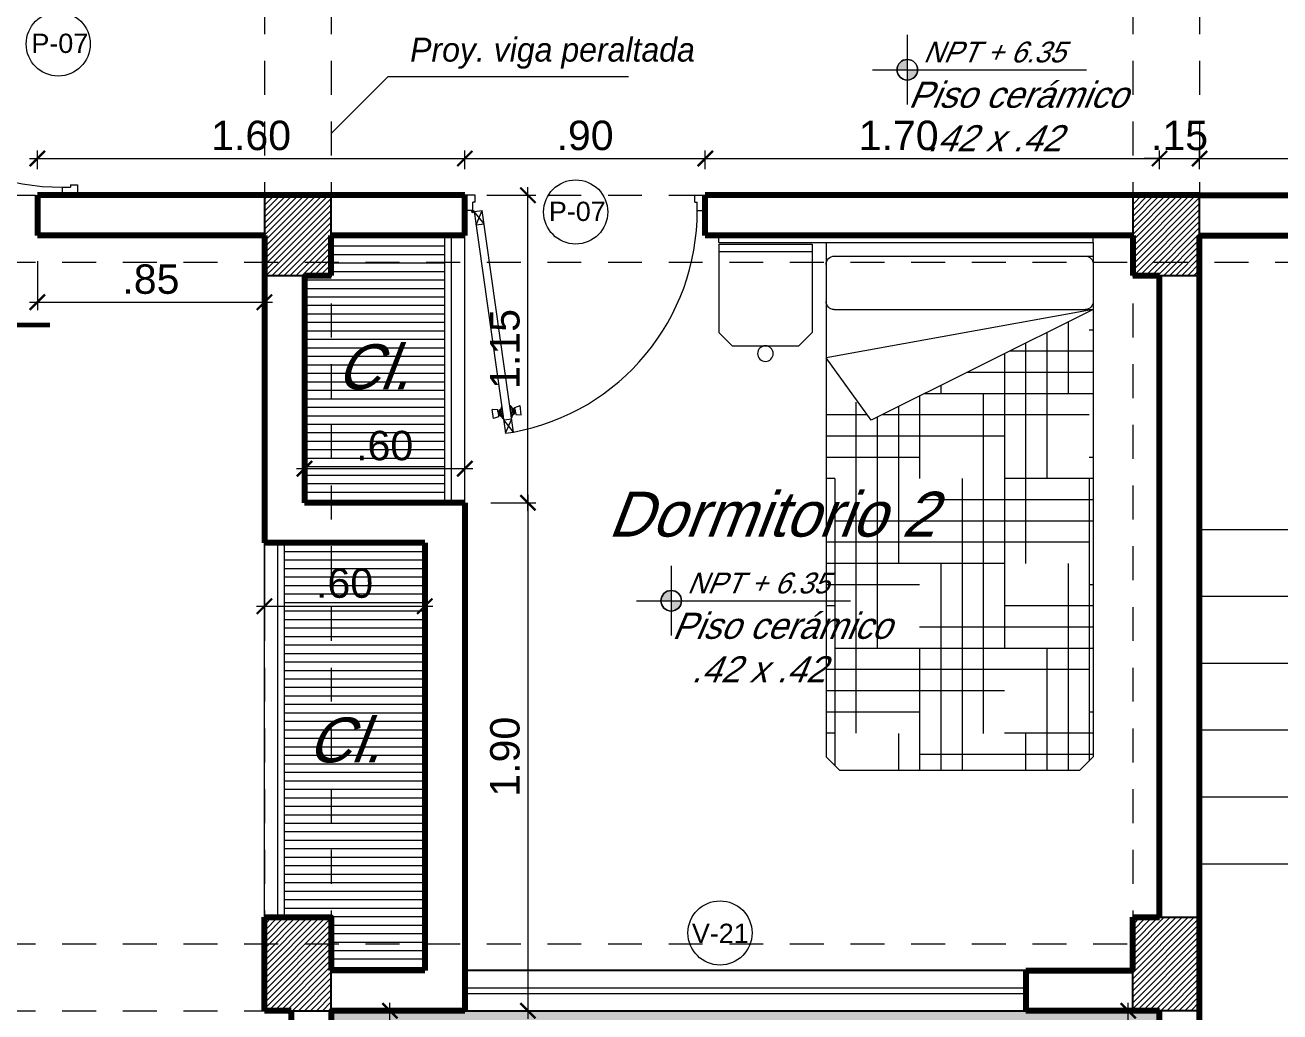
# Model space of a CAD drawing. Header units: millimetres. Extents: x 3779 to 7711, y 1445 to 3132.
# Drawn here: x 3903.707 to 3908.403, y 1481.555 to 1485.246 of the extents above; entities that cross this region are included whole.
import ezdxf

# ---------------------------------------------------------------- set-up
doc = ezdxf.new("R2010")
doc.units = ezdxf.units.MM
doc.header["$PDMODE"] = 3
doc.linetypes.add('ACAD_ISO10W100', pattern=[18.5, 12, -3, 0.5, -3])
doc.linetypes.add('HIDDEN', pattern=[9.525, 6.35, -3.175])
for name, color, linetype, lineweight in [('cotas', 7, 'Continuous', 5), ('LINEA-DE-CORTE', 6, 'ACAD_ISO10W100', 60), ('MOBILIARIOS', 151, 'Continuous', 5), ('PERSONA', 7, 'Continuous', 9), ('pluma 0.0', 33, 'Continuous', 0), ('pluma 0.5', 41, 'Continuous', 5), ('pluma 1', 1, 'Continuous', 9), ('pluma 1.5', 14, 'Continuous', 15), ('pluma 2.5', 30, 'Continuous', 25), ('pluma 8', 98, 'Continuous', 80), ('proyecciones', 32, 'HIDDEN', 9), ('PUERTAS', 33, 'Continuous', 9), ('TEXTO', 7, 'Continuous', 9), ('TEXTURAS', 35, 'Continuous', 5), ('VEJETACION', 3, 'Continuous', 9)]:
    doc.layers.add(name, color=color, linetype=linetype, lineweight=lineweight)
doc.styles.add('nombreambiente', font='stylu.ttf', dxfattribs={"oblique": 20})
doc.styles.get("Standard").update_dxf_attribs({"font": 'arial.ttf'})
doc.styles.add('TIMES', font='arial.ttf', dxfattribs={"height": 0.11})
doc.dimstyles.new('julio', dxfattribs={"dimtxt": 0.11, "dimasz": 0.057, "dimexe": 0.03, "dimexo": 0.097, "dimgap": 0.0295, "dimtad": 1, "dimzin": 4, "dimdsep": 46, "dimtxsty": 'TIMES', "dimblk": 'ARCHTICK', "dimcen": 0, "dimdle": 0.03, "dimclrd": 256, "dimclre": 256, "dimclrt": 256, "dimadec": 0, "dimazin": 0, "dimtfac": 1, "dimtix": 1, "dimtmove": 2, "dimatfit": 2, "dimldrblk": 'ARCHTICK', "dimfxl": 1, "dimtolj": 1, "dimtzin": 0, "dimlwd": 5, "dimlwe": 5, "dimarcsym": 0})
pattern_1 = [(0, (47.688948, -70.31427), (0, 0.03175), [])]
pattern_2 = [(45, (53.988948, -57.590765), (-0.01122532015, 0.01122532015), [])]

# ---------------------------------------------------------------- blocks, each defined once
blk = doc.blocks.new('cama de 1 plaza')
at = {"layer": 'pluma 0.0'}
h = blk.add_hatch(dxfattribs=at)
h.set_pattern_fill('HOUND', color=256, scale=0.05)
h.set_pattern_definition([(0, (-1401.63408, -856.832175), (0.3175, 0.079375), [1.27, -0.635]), (90, (-1401.63408, -856.832175), (-0.079375, -0.3175), [1.27, -0.635])])
h.paths.add_polyline_path([(588.2142, 323.8507), (588.2642, 323.9007), (588.2642, 324.8007), (588.2142, 324.8507), (586.9318, 324.8507), (586.8856, 324.7325), (586.9559, 324.6815), (586.5416, 323.8507)])
at = {"layer": 'MOBILIARIOS'}
for p, q in [((586.2642, 325.2526), (586.2642, 323.8507)), ((586.2916, 325.2526), (586.2642, 325.2526)), ((586.2916, 325.2526), (586.2916, 323.8507)), ((586.2973, 325.2526), (586.2973, 324.9026)), ((586.2973, 325.2526), (586.6273, 325.2526)), ((586.2973, 325.2526), (586.6273, 325.2526)), ((586.3251, 325.2526), (586.3251, 324.9026)), ((586.6273, 325.2526), (586.6773, 325.2026)), ((586.6773, 325.2026), (586.6773, 324.9526)), ((586.6773, 324.9526), (586.6273, 324.9026)), ((586.2973, 324.9026), (586.6273, 324.9026)), ((586.2916, 324.8507), (586.7226, 324.8507)), ((586.3416, 324.8187), (586.3416, 323.8507)), ((586.3736, 324.8507), (586.5116, 324.8507)), ((586.5416, 323.8507), (586.7226, 324.8507)), ((586.5416, 324.8207), (586.5416, 323.8507)), ((586.7226, 324.8507), (588.2142, 324.8507)), ((586.9559, 324.6815), (586.7226, 324.8507)), ((588.2142, 324.8507), (588.2642, 324.8007)), ((588.2642, 324.8007), (588.2642, 323.9007)), ((586.5416, 323.8507), (586.9559, 324.6815)), ((588.2642, 323.9007), (588.2142, 323.8507)), ((586.2916, 323.8507), (586.2642, 323.8507)), ((586.2916, 323.8507), (586.5416, 323.8507)), ((586.3715, 323.8507), (586.5116, 323.8507)), ((586.5416, 323.8507), (588.2142, 323.8507))]:
    blk.add_line(p, q, dxfattribs=at)
blk.add_circle((586.7065, 325.0776), 0.0292, dxfattribs=at)
for centre, radius, start, end in [((586.3736, 324.8187), 0.032, 90.0001, 180.0001), ((586.5116, 324.8207), 0.03, 360, 90), ((586.3716, 323.8807), 0.03, 180.3714, 269.8873), ((586.5116, 323.8807), 0.03, 270, 0)]:
    blk.add_arc(centre, radius, start, end, dxfattribs=at)
blk = doc.blocks.new('eqwqewr')
at = {"layer": 'PUERTAS'}
for p, q in [((0.1178, 0.7625, 4483.175), (0.0879, 0.7582, 4483.175)), ((0.0879, 0.7582, 4483.175), (0.2051, -0.0706, 4483.175)), ((0.235, -0.0663, 4483.175), (0.1178, 0.7625, 4483.175)), ((0.1248, 0.713, 4483.175), (0.0949, 0.7087, 4483.175)), ((0.1254, 0.7084, 4483.175), (0.1268, 0.7086, 4483.175)), ((0.1331, 0.6637, 4483.175), (0.1268, 0.7086, 4483.175)), ((0.1268, 0.7086, 4483.175), (0.1336, 0.6992, 4483.175)), ((0.1437, 0.7013, 4483.175), (0.1635, 0.7082, 4483.175)), ((0.1635, 0.7082, 4483.175), (0.1684, 0.6743, 4483.175)), ((0.0589, 0.6934, 4483.175), (0.0637, 0.6595, 4483.175)), ((0.0799, 0.6922, 4483.175), (0.0589, 0.6934, 4483.175)), ((0.0835, 0.6664, 4483.175), (0.0637, 0.6595, 4483.175)), ((0.0806, 0.6868, 4483.175), (0.0799, 0.6922, 4483.175)), ((0.084, 0.6873, 4483.175), (0.0806, 0.6868, 4483.175)), ((0.0828, 0.6718, 4483.175), (0.0806, 0.6868, 4483.175)), ((0.0862, 0.6723, 4483.175), (0.0828, 0.6718, 4483.175)), ((0.0828, 0.6718, 4483.175), (0.0835, 0.6664, 4483.175)), ((0.0871, 0.6898, 4483.175), (0.0837, 0.6893, 4483.175)), ((0.084, 0.6873, 4483.175), (0.0837, 0.6893, 4483.175)), ((0.0862, 0.6723, 4483.175), (0.084, 0.6873, 4483.175)), ((0.0862, 0.6723, 4483.175), (0.0864, 0.6703, 4483.175)), ((0.0898, 0.6708, 4483.175), (0.0864, 0.6703, 4483.175)), ((0.0902, 0.693, 4483.175), (0.0868, 0.6925, 4483.175)), ((0.0871, 0.6898, 4483.175), (0.0868, 0.6925, 4483.175)), ((0.0898, 0.6708, 4483.175), (0.0871, 0.6898, 4483.175)), ((0.0898, 0.6708, 4483.175), (0.0902, 0.6681, 4483.175)), ((0.0942, 0.704, 4483.175), (0.0902, 0.693, 4483.175)), ((0.0936, 0.6685, 4483.175), (0.0902, 0.693, 4483.175)), ((0.0936, 0.6685, 4483.175), (0.0902, 0.6681, 4483.175)), ((0.1005, 0.6591, 4483.175), (0.0936, 0.6685, 4483.175)), ((0.0955, 0.7042, 4483.175), (0.0942, 0.704, 4483.175)), ((0.1005, 0.6591, 4483.175), (0.0942, 0.704, 4483.175)), ((0.0987, 0.6817, 4483.175), (0.0987, 0.6817, 4483.175)), ((0.0987, 0.6817, 4483.175), (0.0987, 0.6817, 4483.175)), ((0.1019, 0.6593, 4483.175), (0.1005, 0.6591, 4483.175)), ((0.1318, 0.6635, 4483.175), (0.1331, 0.6637, 4483.175)), ((0.1331, 0.6637, 4483.175), (0.1371, 0.6747, 4483.175)), ((0.1336, 0.6992, 4483.175), (0.137, 0.6996, 4483.175)), ((0.1371, 0.6747, 4483.175), (0.1336, 0.6992, 4483.175)), ((0.1374, 0.6969, 4483.175), (0.137, 0.6996, 4483.175)), ((0.1371, 0.6747, 4483.175), (0.1405, 0.6752, 4483.175)), ((0.1374, 0.6969, 4483.175), (0.1408, 0.6974, 4483.175)), ((0.1401, 0.6779, 4483.175), (0.1374, 0.6969, 4483.175)), ((0.1401, 0.6779, 4483.175), (0.1435, 0.6784, 4483.175)), ((0.1401, 0.6779, 4483.175), (0.1405, 0.6752, 4483.175)), ((0.1411, 0.6954, 4483.175), (0.1408, 0.6974, 4483.175)), ((0.1411, 0.6954, 4483.175), (0.1445, 0.6958, 4483.175)), ((0.1432, 0.6804, 4483.175), (0.1411, 0.6954, 4483.175)), ((0.1432, 0.6804, 4483.175), (0.1466, 0.6809, 4483.175)), ((0.1432, 0.6804, 4483.175), (0.1435, 0.6784, 4483.175)), ((0.1445, 0.6958, 4483.175), (0.1437, 0.7013, 4483.175)), ((0.1466, 0.6809, 4483.175), (0.1445, 0.6958, 4483.175)), ((0.1466, 0.6809, 4483.175), (0.1474, 0.6755, 4483.175)), ((0.1474, 0.6755, 4483.175), (0.1684, 0.6743, 4483.175)), ((0.228, -0.0168, 4483.175), (0.1981, -0.021, 4483.175)), ((-0.5995, -0.0707, 4483.175), (-0.6297, -0.0707, 4483.175)), ((-0.6297, -0.0707, 4483.175), (-0.6297, -0.1273, 4483.175)), ((-0.5995, -0.0707, 4483.175), (-0.5995, -0.1019, 4483.175)), ((0.235, -0.0663, 4483.175), (0.2051, -0.0706, 4483.175)), ((0.2401, -0.0707, 4483.175), (0.2401, -0.1019, 4483.175)), ((0.2401, -0.0707, 4483.175), (0.2703, -0.0707, 4483.175)), ((0.2401, -0.0707, 4483.175), (0.2401, -0.1019, 4483.175)), ((0.2703, -0.0707, 4483.175), (0.2703, -0.1273, 4483.175)), ((-0.5909, -0.1273, 4483.175), (-0.6297, -0.1273, 4483.175)), ((-0.5909, -0.1019, 4483.175), (-0.5995, -0.1019, 4483.175)), ((-0.5909, -0.1019, 4483.175), (-0.5909, -0.1273, 4483.175)), ((0.2315, -0.1019, 4483.175), (0.2401, -0.1019, 4483.175)), ((0.2315, -0.1019, 4483.175), (0.2315, -0.1273, 4483.175)), ((0.2315, -0.1273, 4483.175), (0.2703, -0.1273, 4483.175))]:
    blk.add_line(p, q, dxfattribs=at)
for radius in [0.00461, 0.000461]:
    blk.add_circle((0.2397, -0.0661, 4483.175), radius, dxfattribs=at)
at = {"layer": 'TEXTURAS', "linetype": 'Continuous', "extrusion": (-4.60854e-07, -6.59516e-08, 1)}
for p, q in [((0.0879, 0.7582, 4483.175), (0.1248, 0.713, 4483.175)), ((0.1178, 0.7625, 4483.175), (0.0949, 0.7087, 4483.175)), ((0.1981, -0.021, 4483.175), (0.235, -0.0663, 4483.175)), ((0.228, -0.0168, 4483.175), (0.2051, -0.0706, 4483.175))]:
    blk.add_line(p, q, dxfattribs=at)
at = {"layer": 'TEXTURAS'}
blk.add_arc((0.2406, -0.0678, 4483.175), 0.8401, 100.4752, 180.1986, dxfattribs=at)
blk = doc.blocks.new('iiuyu')
at = {"layer": 'pluma 1', "ltscale": 0.3}
h = blk.add_hatch(color=256, dxfattribs=at)
h.paths.add_polyline_path([(1118.6362, 393.0279, 0.414214), (1118.5977, 392.9893), (1118.6362, 392.9893)])
h.paths.add_polyline_path([(1118.6747, 392.9893), (1118.6362, 392.9893), (1118.6362, 392.9508, 0.414214)])
for p, q in [((1118.6362, 393.1195), (1118.6362, 392.8592)), ((1118.506, 392.9893), (1119.307, 392.9893))]:
    blk.add_line(p, q, dxfattribs=at)
blk.add_circle((1118.6362, 392.9893), 0.0385, dxfattribs=at)
for start, end in [(0, 180), (180, 0)]:
    blk.add_arc((1118.6362, 392.9893), 0.0385, start, end, dxfattribs=at)
blk = doc.blocks.new('_ArchTick')
at = {"color": 0, "linetype": 'ByBlock', "lineweight": 40, "const_width": 0.15}
blk.add_lwpolyline([(-0.5, -0.5), (0.5, 0.5)], dxfattribs=at)
blk = doc.blocks.new('*D389')
at = {"layer": 'cotas', "lineweight": 5, "transparency": 16777216}
for p, q in [((3916.1024, 1481.8372), (3916.1024, 1480.3292)), ((3901.5524, 1480.8622), (3901.5524, 1480.3292)), ((3901.5224, 1480.3592), (3916.1324, 1480.3592))]:
    blk.add_line(p, q, dxfattribs=at)
at = {"layer": 'Defpoints', "color": 0, "transparency": 16777216}
for p in [(3916.1024, 1481.9342), (3901.5524, 1480.9592), (3916.1024, 1480.3592)]:
    blk.add_point(p, dxfattribs=at)
at = {"layer": 'cotas', "lineweight": 5, "transparency": 16777216, "xscale": 0.057, "yscale": 0.057, "zscale": 0.057, "rotation": 180}
blk.add_blockref('_ArchTick', (3901.5524, 1480.3592), dxfattribs=at)
at = {"layer": 'cotas', "lineweight": 5, "transparency": 16777216, "xscale": 0.057, "yscale": 0.057, "zscale": 0.057}
blk.add_blockref('_ArchTick', (3916.1024, 1480.3592), dxfattribs=at)
at = {"layer": 'cotas', "transparency": 16777216, "insert": (3908.8274, 1480.4449), "char_height": 0.11, "attachment_point": 5, "style": 'TIMES'}
blk.add_mtext('\\A1;14.55', dxfattribs=at)
blk = doc.blocks.new('*D343')
at = {"layer": 'cotas', "lineweight": 5, "transparency": 16777216}
for p, q in [((3903.7224, 1484.7466), (3905.3824, 1484.7466)), ((3903.7524, 1484.7062), (3903.7524, 1484.7766)), ((3905.3524, 1484.7062), (3905.3524, 1484.7766))]:
    blk.add_line(p, q, dxfattribs=at)
at = {"layer": 'Defpoints', "color": 0, "transparency": 16777216}
for p in [(3905.3524, 1484.7466), (3903.7524, 1484.6092), (3905.3524, 1484.6092)]:
    blk.add_point(p, dxfattribs=at)
at = {"layer": 'cotas', "lineweight": 5, "transparency": 16777216, "xscale": 0.057, "yscale": 0.057, "zscale": 0.057, "rotation": 180}
blk.add_blockref('_ArchTick', (3903.7524, 1484.7466), dxfattribs=at)
at = {"layer": 'cotas', "lineweight": 5, "transparency": 16777216, "xscale": 0.057, "yscale": 0.057, "zscale": 0.057}
blk.add_blockref('_ArchTick', (3905.3524, 1484.7466), dxfattribs=at)
at = {"layer": 'cotas', "transparency": 16777216, "insert": (3904.5524, 1484.8323), "char_height": 0.11, "attachment_point": 5, "style": 'TIMES'}
blk.add_mtext('\\A1;1.60', dxfattribs=at)
blk = doc.blocks.new('*D344')
at = {"layer": 'cotas', "lineweight": 5, "transparency": 16777216}
for p, q in [((3905.3224, 1484.7466), (3906.2824, 1484.7466)), ((3905.3524, 1484.7062), (3905.3524, 1484.7766)), ((3906.2524, 1484.7062), (3906.2524, 1484.7766))]:
    blk.add_line(p, q, dxfattribs=at)
at = {"layer": 'Defpoints', "color": 0, "transparency": 16777216}
for p in [(3906.2524, 1484.7466), (3905.3524, 1484.6092), (3906.2524, 1484.6092)]:
    blk.add_point(p, dxfattribs=at)
at = {"layer": 'cotas', "lineweight": 5, "transparency": 16777216, "xscale": 0.057, "yscale": 0.057, "zscale": 0.057, "rotation": 180}
blk.add_blockref('_ArchTick', (3905.3524, 1484.7466), dxfattribs=at)
at = {"layer": 'cotas', "lineweight": 5, "transparency": 16777216, "xscale": 0.057, "yscale": 0.057, "zscale": 0.057}
blk.add_blockref('_ArchTick', (3906.2524, 1484.7466), dxfattribs=at)
at = {"layer": 'cotas', "transparency": 16777216, "insert": (3905.8024, 1484.8323), "char_height": 0.11, "attachment_point": 5, "style": 'TIMES'}
blk.add_mtext('\\A1;.90', dxfattribs=at)
blk = doc.blocks.new('*D345')
at = {"layer": 'cotas', "lineweight": 5, "transparency": 16777216}
for p, q in [((3906.2224, 1484.7466), (3907.9824, 1484.7466)), ((3906.2524, 1484.7062), (3906.2524, 1484.7766)), ((3907.9524, 1484.7062), (3907.9524, 1484.7766))]:
    blk.add_line(p, q, dxfattribs=at)
at = {"layer": 'Defpoints', "color": 0, "transparency": 16777216}
for p in [(3907.9524, 1484.7466), (3906.2524, 1484.6092), (3907.9524, 1484.6092)]:
    blk.add_point(p, dxfattribs=at)
at = {"layer": 'cotas', "lineweight": 5, "transparency": 16777216, "xscale": 0.057, "yscale": 0.057, "zscale": 0.057, "rotation": 180}
blk.add_blockref('_ArchTick', (3906.2524, 1484.7466), dxfattribs=at)
at = {"layer": 'cotas', "lineweight": 5, "transparency": 16777216, "xscale": 0.057, "yscale": 0.057, "zscale": 0.057}
blk.add_blockref('_ArchTick', (3907.9524, 1484.7466), dxfattribs=at)
at = {"layer": 'cotas', "transparency": 16777216, "insert": (3906.9761, 1484.8323), "char_height": 0.11, "attachment_point": 5, "style": 'TIMES'}
blk.add_mtext('\\A1;1.70', dxfattribs=at)
blk = doc.blocks.new('*D346')
at = {"layer": 'cotas', "lineweight": 5, "transparency": 16777216}
for p, q in [((3907.9524, 1484.7466), (3907.8954, 1484.7466)), ((3907.9524, 1484.7062), (3907.9524, 1484.7766)), ((3907.9524, 1484.7466), (3908.1024, 1484.7466)), ((3908.1024, 1484.7062), (3908.1024, 1484.7766)), ((3908.1024, 1484.7466), (3908.1594, 1484.7466))]:
    blk.add_line(p, q, dxfattribs=at)
at = {"layer": 'Defpoints', "color": 0, "transparency": 16777216}
for p in [(3908.1024, 1484.7466), (3907.9524, 1484.6092), (3908.1024, 1484.6092)]:
    blk.add_point(p, dxfattribs=at)
at = {"layer": 'cotas', "lineweight": 5, "transparency": 16777216, "xscale": 0.057, "yscale": 0.057, "zscale": 0.057}
blk.add_blockref('_ArchTick', (3907.9524, 1484.7466), dxfattribs=at)
at = {"layer": 'cotas', "lineweight": 5, "transparency": 16777216, "xscale": 0.057, "yscale": 0.057, "zscale": 0.057, "rotation": 180}
blk.add_blockref('_ArchTick', (3908.1024, 1484.7466), dxfattribs=at)
at = {"layer": 'cotas', "transparency": 16777216, "insert": (3908.0274, 1484.8323), "char_height": 0.11, "attachment_point": 5, "style": 'TIMES'}
blk.add_mtext('\\A1;.15', dxfattribs=at)
blk = doc.blocks.new('*D347')
at = {"layer": 'cotas', "lineweight": 5, "transparency": 16777216}
for p, q in [((3908.0724, 1484.7466), (3909.3824, 1484.7466)), ((3908.1024, 1484.7062), (3908.1024, 1484.7766)), ((3909.3524, 1484.7062), (3909.3524, 1484.7766))]:
    blk.add_line(p, q, dxfattribs=at)
at = {"layer": 'Defpoints', "color": 0, "transparency": 16777216}
for p in [(3909.3524, 1484.7466), (3908.1024, 1484.6092), (3909.3524, 1484.6092)]:
    blk.add_point(p, dxfattribs=at)
at = {"layer": 'cotas', "lineweight": 5, "transparency": 16777216, "xscale": 0.057, "yscale": 0.057, "zscale": 0.057, "rotation": 180}
blk.add_blockref('_ArchTick', (3908.1024, 1484.7466), dxfattribs=at)
at = {"layer": 'cotas', "lineweight": 5, "transparency": 16777216, "xscale": 0.057, "yscale": 0.057, "zscale": 0.057}
blk.add_blockref('_ArchTick', (3909.3524, 1484.7466), dxfattribs=at)
at = {"layer": 'cotas', "transparency": 16777216, "insert": (3908.7274, 1484.8323), "char_height": 0.11, "attachment_point": 5, "style": 'TIMES'}
blk.add_mtext('\\A1;1.25', dxfattribs=at)
blk = doc.blocks.new('*D348')
at = {"layer": 'cotas', "lineweight": 5, "transparency": 16777216}
for p, q in [((3903.7524, 1484.3622), (3903.7524, 1484.1791)), ((3904.6024, 1484.3622), (3904.6024, 1484.1791)), ((3903.7224, 1484.2091), (3904.6324, 1484.2091))]:
    blk.add_line(p, q, dxfattribs=at)
at = {"layer": 'Defpoints', "color": 0, "transparency": 16777216}
for p in [(3903.7524, 1484.4592), (3904.6024, 1484.4592), (3904.6024, 1484.2091)]:
    blk.add_point(p, dxfattribs=at)
at = {"layer": 'cotas', "lineweight": 5, "transparency": 16777216, "xscale": 0.057, "yscale": 0.057, "zscale": 0.057, "rotation": 180}
blk.add_blockref('_ArchTick', (3903.7524, 1484.2091), dxfattribs=at)
at = {"layer": 'cotas', "lineweight": 5, "transparency": 16777216, "xscale": 0.057, "yscale": 0.057, "zscale": 0.057}
blk.add_blockref('_ArchTick', (3904.6024, 1484.2091), dxfattribs=at)
at = {"layer": 'cotas', "transparency": 16777216, "insert": (3904.1774, 1484.2948), "char_height": 0.11, "attachment_point": 5, "style": 'TIMES'}
blk.add_mtext('\\A1;.85', dxfattribs=at)
blk = doc.blocks.new('*D349')
at = {"layer": 'cotas', "lineweight": 5, "transparency": 16777216}
for p, q in [((3905.5886, 1483.4292), (3905.5886, 1484.6392)), ((3905.4494, 1484.6092), (3905.6186, 1484.6092)), ((3905.4494, 1483.4592), (3905.6186, 1483.4592))]:
    blk.add_line(p, q, dxfattribs=at)
at = {"layer": 'Defpoints', "color": 0, "transparency": 16777216}
for p in [(3905.3524, 1484.6092), (3905.5886, 1484.6092), (3905.3524, 1483.4592)]:
    blk.add_point(p, dxfattribs=at)
at = {"layer": 'cotas', "lineweight": 5, "transparency": 16777216, "xscale": 0.057, "yscale": 0.057, "zscale": 0.057}
for p, rotation in [((3905.5886, 1484.6092), 90), ((3905.5886, 1483.4592), 270)]:
    blk.add_blockref('_ArchTick', p, dxfattribs=dict(at, rotation=rotation))
at = {"layer": 'cotas', "transparency": 16777216, "insert": (3905.5029, 1484.0342), "char_height": 0.11, "attachment_point": 5, "rotation": 90, "style": 'TIMES'}
blk.add_mtext('\\A1;1.15', dxfattribs=at)
blk = doc.blocks.new('*D436')
at = {"layer": 'cotas', "lineweight": 5, "transparency": 16777216}
for p, q in [((3905.5886, 1483.4892), (3905.5886, 1481.5292)), ((3905.4494, 1483.4592), (3905.6186, 1483.4592)), ((3905.4494, 1481.5592), (3905.6186, 1481.5592))]:
    blk.add_line(p, q, dxfattribs=at)
at = {"layer": 'Defpoints', "color": 0, "transparency": 16777216}
for p in [(3905.3524, 1483.4592), (3905.3524, 1481.5592), (3905.5886, 1481.5592)]:
    blk.add_point(p, dxfattribs=at)
at = {"layer": 'cotas', "lineweight": 5, "transparency": 16777216, "xscale": 0.057, "yscale": 0.057, "zscale": 0.057}
for p, rotation in [((3905.5886, 1483.4592), 90), ((3905.5886, 1481.5592), 270)]:
    blk.add_blockref('_ArchTick', p, dxfattribs=dict(at, rotation=rotation))
at = {"layer": 'cotas', "transparency": 16777216, "insert": (3905.5029, 1482.5092), "char_height": 0.11, "attachment_point": 5, "rotation": 90, "style": 'TIMES'}
blk.add_mtext('\\A1;1.90', dxfattribs=at)
blk = doc.blocks.new('*D439')
at = {"layer": 'cotas', "lineweight": 5, "transparency": 16777216}
for p, q in [((3904.7524, 1483.5562), (3904.7524, 1483.6166)), ((3905.3524, 1483.5562), (3905.3524, 1483.6166)), ((3904.7224, 1483.5866), (3905.3824, 1483.5866))]:
    blk.add_line(p, q, dxfattribs=at)
at = {"layer": 'Defpoints', "color": 0, "transparency": 16777216}
for p in [(3905.3524, 1483.5866), (3904.7524, 1483.4592), (3905.3524, 1483.4592)]:
    blk.add_point(p, dxfattribs=at)
at = {"layer": 'cotas', "lineweight": 5, "transparency": 16777216, "xscale": 0.057, "yscale": 0.057, "zscale": 0.057, "rotation": 180}
blk.add_blockref('_ArchTick', (3904.7524, 1483.5866), dxfattribs=at)
at = {"layer": 'cotas', "lineweight": 5, "transparency": 16777216, "xscale": 0.057, "yscale": 0.057, "zscale": 0.057}
blk.add_blockref('_ArchTick', (3905.3524, 1483.5866), dxfattribs=at)
at = {"layer": 'cotas', "transparency": 16777216, "insert": (3905.0524, 1483.6723), "char_height": 0.11, "attachment_point": 5, "style": 'TIMES'}
blk.add_mtext('\\A1;.60', dxfattribs=at)
blk = doc.blocks.new('*D440')
at = {"layer": 'cotas', "lineweight": 5, "transparency": 16777216}
for p, q in [((3904.6024, 1483.2122), (3904.6024, 1483.0421)), ((3905.2024, 1483.2122), (3905.2024, 1483.0421)), ((3904.5724, 1483.0721), (3905.2324, 1483.0721))]:
    blk.add_line(p, q, dxfattribs=at)
at = {"layer": 'Defpoints', "color": 0, "transparency": 16777216}
for p in [(3904.6024, 1483.3092), (3905.2024, 1483.3092), (3905.2024, 1483.0721)]:
    blk.add_point(p, dxfattribs=at)
at = {"layer": 'cotas', "lineweight": 5, "transparency": 16777216, "xscale": 0.057, "yscale": 0.057, "zscale": 0.057, "rotation": 180}
blk.add_blockref('_ArchTick', (3904.6024, 1483.0721), dxfattribs=at)
at = {"layer": 'cotas', "lineweight": 5, "transparency": 16777216, "xscale": 0.057, "yscale": 0.057, "zscale": 0.057}
blk.add_blockref('_ArchTick', (3905.2024, 1483.0721), dxfattribs=at)
at = {"layer": 'cotas', "transparency": 16777216, "insert": (3904.9024, 1483.1578), "char_height": 0.11, "attachment_point": 5, "style": 'TIMES'}
blk.add_mtext('\\A1;.60', dxfattribs=at)
blk = doc.blocks.new('*D441')
at = {"layer": 'cotas', "lineweight": 5, "transparency": 16777216}
for p, q in [((3905.0722, 1480.9292), (3905.0722, 1481.5892)), ((3904.9494, 1481.5592), (3905.1022, 1481.5592)), ((3904.9494, 1480.9592), (3905.1022, 1480.9592))]:
    blk.add_line(p, q, dxfattribs=at)
at = {"layer": 'Defpoints', "color": 0, "transparency": 16777216}
for p in [(3904.8524, 1481.5592), (3905.0722, 1481.5592), (3904.8524, 1480.9592)]:
    blk.add_point(p, dxfattribs=at)
at = {"layer": 'cotas', "lineweight": 5, "transparency": 16777216, "xscale": 0.057, "yscale": 0.057, "zscale": 0.057}
for p, rotation in [((3905.0722, 1481.5592), 90), ((3905.0722, 1480.9592), 270)]:
    blk.add_blockref('_ArchTick', p, dxfattribs=dict(at, rotation=rotation))
at = {"layer": 'cotas', "transparency": 16777216, "insert": (3904.9865, 1481.2592), "char_height": 0.11, "attachment_point": 5, "rotation": 90, "style": 'TIMES'}
blk.add_mtext('\\A1;.60', dxfattribs=at)
blk = doc.blocks.new('*D442')
at = {"layer": 'cotas', "lineweight": 5, "transparency": 16777216}
for p, q in [((3907.8354, 1480.9292), (3907.8354, 1481.5892)), ((3907.8554, 1481.5592), (3907.8054, 1481.5592)), ((3907.8554, 1480.9592), (3907.8054, 1480.9592))]:
    blk.add_line(p, q, dxfattribs=at)
at = {"layer": 'Defpoints', "color": 0, "transparency": 16777216}
for p in [(3907.8354, 1481.5592), (3907.9524, 1481.5592), (3907.9524, 1480.9592)]:
    blk.add_point(p, dxfattribs=at)
at = {"layer": 'cotas', "lineweight": 5, "transparency": 16777216, "xscale": 0.057, "yscale": 0.057, "zscale": 0.057}
for p, rotation in [((3907.8354, 1481.5592), 90), ((3907.8354, 1480.9592), 270)]:
    blk.add_blockref('_ArchTick', p, dxfattribs=dict(at, rotation=rotation))
at = {"layer": 'cotas', "transparency": 16777216, "insert": (3907.7497, 1481.2592), "char_height": 0.11, "attachment_point": 5, "rotation": 90, "style": 'TIMES'}
blk.add_mtext('\\A1;.60', dxfattribs=at)

msp = doc.modelspace()

# ---------------------------------------------------------------- hatches: boundary and pattern name
at = {"layer": 'TEXTURAS'}
h = msp.add_hatch(dxfattribs=at)
h.set_pattern_fill('LINE', color=256, scale=0.005, angle=45)
h.set_pattern_definition([(45, (47.688948, -57.590765), (-0.01122532015, 0.01122532015), [])])
h.paths.add_polyline_path([(3904.6024, 1484.3092), (3904.8524, 1484.3092), (3904.8524, 1484.6092), (3904.6024, 1484.6092)])
h = msp.add_hatch(dxfattribs=at)
h.set_pattern_fill('LINE', color=256, scale=0.005, angle=45)
h.set_pattern_definition(pattern_2)
h.paths.add_polyline_path([(3908.1024, 1484.6092), (3907.8524, 1484.6092), (3907.8524, 1484.3092), (3908.1024, 1484.3092)])
h = msp.add_hatch(dxfattribs=at)
h.set_pattern_fill('LINE', color=256, scale=0.01)
h.set_pattern_definition(pattern_1)
h.paths.add_polyline_path([(3905.2774, 1484.4592), (3904.8524, 1484.4592), (3904.8524, 1484.3092), (3904.7524, 1484.3092), (3904.7524, 1483.4592), (3905.2774, 1483.4592)])
h = msp.add_hatch(dxfattribs=at)
h.set_pattern_fill('LINE', color=256, scale=0.01)
h.set_pattern_definition(pattern_1)
h.paths.add_polyline_path([(3904.6774, 1481.9092), (3904.8524, 1481.9092), (3904.8524, 1481.7092), (3905.2024, 1481.7092), (3905.2024, 1483.3092), (3904.6774, 1483.3092)])
h = msp.add_hatch(dxfattribs=at)
h.set_pattern_fill('LINE', color=256, scale=0.005, angle=45)
h.set_pattern_definition([(45, (50.738948, -57.590765), (-0.01122532015, 0.01122532015), [])])
h.paths.add_polyline_path([(3904.8524, 1481.9092), (3904.7524, 1481.9092), (3904.6024, 1481.9092), (3904.6024, 1481.5592), (3904.8524, 1481.5592)])
h = msp.add_hatch(dxfattribs=at)
h.set_pattern_fill('LINE', color=256, scale=0.005, angle=45)
h.set_pattern_definition(pattern_2)
h.paths.add_polyline_path([(3908.1024, 1481.9092), (3908.0024, 1481.9092), (3907.8524, 1481.9092), (3907.8524, 1481.5592), (3908.1024, 1481.5592)])
at = {"layer": 'VEJETACION'}
h = msp.add_hatch(dxfattribs=at)
h.set_pattern_fill('AR-SAND', color=256, scale=0.0008)
h.set_pattern_definition([(37.5, (-67.538406, -21.747148), (-0.00128002504, 0.03915305899), [0, -0.0308864, 0, -0.034544, 0, -0.03302]), (7.5, (-67.538406, -21.74715), (0.03596186265, 0.05734600805), [0, -0.0166624, 0, -0.0278384, 0, -0.010668]), (327.5, (-67.5634, -21.747148), (0.06327938962, 0.00011497477), [0, -0.01016, 0, -0.036576, 0, -0.047752]), (317.5, (-67.5634, -21.74715), (0.0610845162, 0.01783434586), [0, -0.00508, 0, -0.0239776, 0, -0.027432])])
h.paths.add_polyline_path([(3907.9524, 1481.2092), (3907.9524, 1481.5592), (3907.5524, 1481.5592), (3905.3524, 1481.5592), (3904.8524, 1481.5592), (3904.8524, 1481.2092)])

# ---------------------------------------------------------------- linework, layer by layer
at = {"layer": 'LINEA-DE-CORTE', "ltscale": 0.05}
msp.add_line((3900.5277, 1484.1243), (3903.7994, 1484.1243), dxfattribs=at)
at = {"layer": 'pluma 0.5'}
for points in [[(3908.1024, 1483.3592), (3909.1774, 1483.3592)], [(3908.1024, 1483.1092), (3909.1774, 1483.1092)], [(3908.1024, 1482.8592), (3909.1774, 1482.8592)], [(3908.1024, 1482.6092), (3909.1774, 1482.6092)], [(3908.1024, 1482.3592), (3909.1774, 1482.3592)], [(3908.1024, 1482.1092), (3909.1774, 1482.1092)]]:
    msp.add_lwpolyline(points, dxfattribs=at)
at = {"layer": 'pluma 1'}
for p, q in [((3905.2774, 1483.4592), (3905.2774, 1484.4592)), ((3905.3024, 1483.4592), (3905.3024, 1484.4592)), ((3904.6524, 1481.9092), (3904.6524, 1483.3092)), ((3904.6774, 1481.9092), (3904.6774, 1483.3092)), ((3907.4524, 1481.6442), (3905.3524, 1481.6442)), ((3905.3524, 1481.6242), (3907.4524, 1481.6242))]:
    msp.add_line(p, q, dxfattribs=at)
for centre in [(3903.8306, 1485.175), (3905.7674, 1484.5467), (3906.3076, 1481.8502)]:
    msp.add_circle(centre, 0.12, dxfattribs=at)
at = {"layer": 'pluma 1.5'}
for p, q in [((3905.3524, 1483.4592), (3905.3524, 1484.4592)), ((3904.6024, 1481.9092), (3904.6024, 1483.3092))]:
    msp.add_line(p, q, dxfattribs=at)
at = {"layer": 'pluma 2.5'}
for p, q in [((3907.4524, 1481.7092), (3905.3524, 1481.7092)), ((3905.3524, 1481.5592), (3907.4524, 1481.5592))]:
    msp.add_line(p, q, dxfattribs=at)
for points in [[(3904.6024, 1484.3092), (3904.8524, 1484.3092), (3904.8524, 1484.6092), (3904.6024, 1484.6092)], [(3907.8524, 1484.3092), (3908.1024, 1484.3092), (3908.1024, 1484.6092), (3907.8524, 1484.6092)], [(3904.8524, 1481.9092), (3904.6024, 1481.9092), (3904.6024, 1481.5592), (3904.8524, 1481.5592)], [(3908.1024, 1481.5592), (3907.8524, 1481.5592), (3907.8524, 1481.9092), (3908.1024, 1481.9092)]]:
    msp.add_lwpolyline(points, close=True, dxfattribs=at)
at = {"layer": 'pluma 8'}
for p, q in [((3905.3524, 1484.6092), (3903.7524, 1484.6092)), ((3903.7524, 1484.6092), (3903.7524, 1484.4592)), ((3905.3524, 1484.4592), (3905.3524, 1484.6092)), ((3908.1024, 1484.6092), (3906.2524, 1484.6092)), ((3906.2524, 1484.4592), (3906.2524, 1484.6092)), ((3908.1024, 1484.6092), (3909.3524, 1484.6092)), ((3904.6024, 1484.4592), (3903.7524, 1484.4592)), ((3904.6024, 1484.4592), (3904.6024, 1483.3092)), ((3905.3524, 1484.4592), (3904.8524, 1484.4592)), ((3905.3524, 1484.4592), (3904.8524, 1484.4592)), ((3904.8524, 1484.3092), (3904.8524, 1484.4592)), ((3907.8524, 1484.4592), (3906.2524, 1484.4592)), ((3907.8524, 1484.4592), (3907.8524, 1484.3092)), ((3908.1024, 1484.4592), (3909.3524, 1484.4592)), ((3908.1024, 1480.9592), (3908.1024, 1484.4592)), ((3904.7524, 1484.3092), (3904.8524, 1484.3092)), ((3904.7524, 1484.3092), (3904.7524, 1483.4592)), ((3907.8524, 1484.3092), (3907.9524, 1484.3092)), ((3907.9524, 1481.9092), (3907.9524, 1484.3092)), ((3905.3524, 1483.4592), (3904.7524, 1483.4592)), ((3905.3524, 1483.4592), (3905.3524, 1481.5592)), ((3905.2024, 1483.3092), (3904.6024, 1483.3092)), ((3905.2024, 1483.3092), (3905.2024, 1481.7092)), ((3904.6024, 1481.5592), (3904.6024, 1481.9092)), ((3907.8524, 1481.7092), (3907.8524, 1481.9092)), ((3907.8524, 1481.9092), (3907.9524, 1481.9092)), ((3905.2024, 1481.7092), (3904.8524, 1481.7092)), ((3907.4524, 1481.7092), (3907.8524, 1481.7092)), ((3907.4524, 1481.7092), (3907.4524, 1481.5592)), ((3904.7024, 1481.5592), (3904.6024, 1481.5592)), ((3904.7024, 1481.5592), (3904.7024, 1480.9592)), ((3905.3524, 1481.5592), (3904.8524, 1481.5592)), ((3907.9524, 1481.5592), (3907.4524, 1481.5592))]:
    msp.add_line(p, q, dxfattribs=at)
for points in [[(3904.6024, 1481.9092), (3904.8524, 1481.9092), (3904.8524, 1481.7092)], [(3904.8524, 1481.5592), (3904.8524, 1480.9592)], [(3907.9524, 1480.9592), (3907.9524, 1481.5592)]]:
    msp.add_lwpolyline(points, dxfattribs=at)
at = {"layer": 'proyecciones', "linetype": 'HIDDEN', "ltscale": 0.02}
for p, q in [((3904.6024, 1487.6092), (3904.6024, 1481.9092)), ((3904.8524, 1487.6092), (3904.8524, 1481.9092)), ((3907.8524, 1487.6092), (3907.8524, 1481.9092)), ((3908.1024, 1487.6092), (3908.1024, 1481.9092)), ((3901.8024, 1484.6092), (3915.7024, 1484.6092)), ((3901.8024, 1484.3592), (3915.7024, 1484.3592)), ((3901.8024, 1481.8092), (3907.8524, 1481.8092)), ((3901.8024, 1481.5592), (3904.6024, 1481.5592))]:
    msp.add_line(p, q, dxfattribs=at)
at = {"layer": 'TEXTURAS'}
msp.add_lwpolyline([(3905.9645, 1485.0517), (3905.0645, 1485.0517), (3904.8524, 1484.8396)], dxfattribs=at)

# ---------------------------------------------------------------- block references
at = {"layer": 'MOBILIARIOS', "xscale": -1, "rotation": 90}
msp.add_blockref('cama de 1 plaza', (4231.5551, 2070.7235), dxfattribs=at)
at = {"layer": 'pluma 1', "linetype": 'Continuous'}
for p in [(2788.3724, 1092.0893), (2787.4887, 1090.1032)]:
    msp.add_blockref('iiuyu', p, dxfattribs=at)
at = {"layer": 'PUERTAS'}
for p, rotation in [((3903.7751, 1485.2389, -4483.175), 90.00000000000001), ((3905.6227, 1484.4819, -4483.175), 180)]:
    msp.add_blockref('eqwqewr', p, dxfattribs=dict(at, rotation=rotation))

# ---------------------------------------------------------------- texts
at = {"layer": 'PERSONA', "linetype": 'Continuous', "char_height": 0.072, "width": 1.154549, "attachment_point": 1}
for s, insert in [('P-07', (3903.7303, 1485.2134)), ('P-07', (3905.667, 1484.585)), ('V-21', (3906.2024, 1481.8846))]:
    msp.add_mtext(s, dxfattribs=dict(at, insert=insert))
at = {"layer": 'TEXTO', "insert": (3905.1477, 1485.1987), "char_height": 0.0896, "width": 2.293656, "attachment_point": 1}
msp.add_mtext('{\\fStylus BT|b0|i1|c0|p34;\\C7;Proy. viga peraltada}', dxfattribs=at)
at = {"layer": 'TEXTO', "attachment_point": 1, "style": 'nombreambiente'}
for s, insert, char_height, width in [('{\\Q23;NPT + 6.35}', (3907.0669, 1485.184), 0.078, 0.949042), ('{\\Q23; Piso cerámico    \\P   .42 x .42\\P   }', (3906.9745, 1485.0338), 0.0975, 1.795972), ('{\\Q21;Cl.}', (3904.8685, 1484.0518), 0.168, 1.67738), ('{\\Q21;Dormitorio 2}', (3905.8863, 1483.5004), 0.168, 1.67738), ('{\\Q23;NPT + 6.35}', (3906.1832, 1483.1978), 0.078, 0.949042), ('{\\Q23; Piso cerámico    \\P   .42 x .42\\P   }', (3906.0908, 1483.0476), 0.0975, 1.795972), ('{\\Q21;Cl.}', (3904.7603, 1482.6558), 0.168, 1.67738)]:
    msp.add_mtext(s, dxfattribs=dict(at, insert=insert, char_height=char_height, width=width))

# ---------------------------------------------------------------- dimensions: what is measured, and where the dimension line sits
at = {"layer": 'cotas'}
for base, p1, p2, picture, middle in [((3905.3524, 1484.7466), (3903.7524, 1484.6092), (3905.3524, 1484.6092), '*D343', (3904.5524, 1484.8323)), ((3906.2524, 1484.7466), (3905.3524, 1484.6092), (3906.2524, 1484.6092), '*D344', (3905.8024, 1484.8323)), ((3908.1024, 1484.7466), (3907.9524, 1484.6092), (3908.1024, 1484.6092), '*D346', (3908.0274, 1484.8323)), ((3909.3524, 1484.7466), (3908.1024, 1484.6092), (3909.3524, 1484.6092), '*D347', (3908.7274, 1484.8323)), ((3904.6024, 1484.2091), (3903.7524, 1484.4592), (3904.6024, 1484.4592), '*D348', (3904.1774, 1484.2948)), ((3905.3524, 1483.5866), (3904.7524, 1483.4592), (3905.3524, 1483.4592), '*D439', (3905.0524, 1483.6723)), ((3905.2024, 1483.0721), (3904.6024, 1483.3092), (3905.2024, 1483.3092), '*D440', (3904.9024, 1483.1578)), ((3916.1024, 1480.3592), (3901.5524, 1480.9592), (3916.1024, 1481.9342), '*D389', (3908.8274, 1480.4449))]:
    dim = msp.add_linear_dim(base=base, p1=p1, p2=p2, dimstyle='julio', dxfattribs=at)
    dim.commit()
    dim.dimension.update_dxf_attribs({"geometry": picture, "text_midpoint": middle})
dim = msp.add_linear_dim(base=(3907.9524, 1484.7466), p1=(3906.2524, 1484.6092), p2=(3907.9524, 1484.6092), dimstyle='julio', dxfattribs=at)
dim.commit()
dim.dimension.update_dxf_attribs({"geometry": '*D345', "text_midpoint": (3906.9761, 1484.8323), "dimtype": 160})
for base, p1, p2, picture, middle in [((3905.5886, 1484.6092), (3905.3524, 1483.4592), (3905.3524, 1484.6092), '*D349', (3905.5029, 1484.0342)), ((3905.5886, 1481.5592), (3905.3524, 1483.4592), (3905.3524, 1481.5592), '*D436', (3905.5029, 1482.5092)), ((3905.0722, 1481.5592), (3904.8524, 1480.9592), (3904.8524, 1481.5592), '*D441', (3904.9865, 1481.2592)), ((3907.8354, 1481.5592), (3907.9524, 1480.9592), (3907.9524, 1481.5592), '*D442', (3907.7497, 1481.2592))]:
    dim = msp.add_linear_dim(base=base, p1=p1, p2=p2, angle=90, dimstyle='julio', dxfattribs=at)
    dim.commit()
    dim.dimension.update_dxf_attribs({"geometry": picture, "text_midpoint": middle})

doc.saveas('drawing.dxf')
